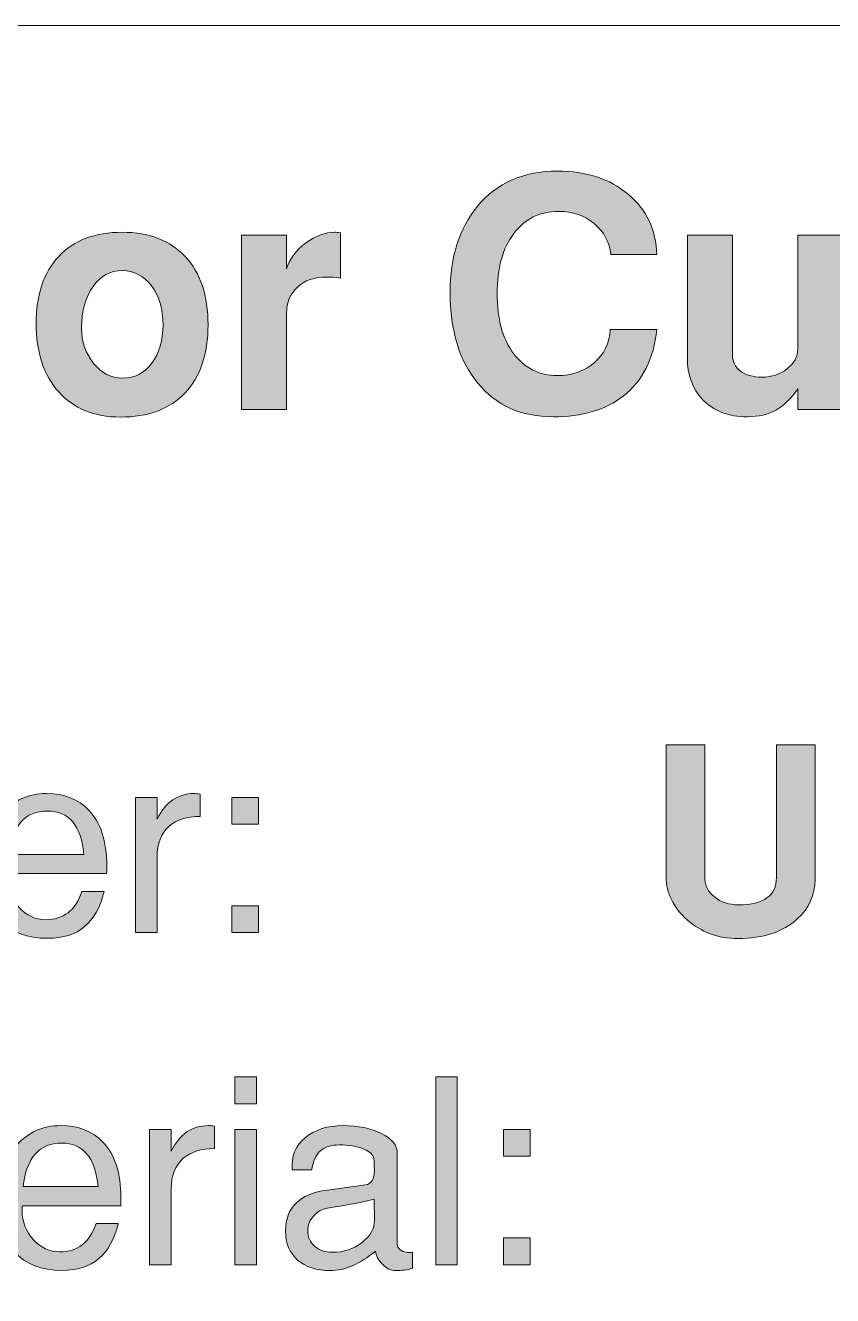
# Model space of a CAD drawing. Header units: inches. Extents: x 0.86 to 4.8, y -4.42 to -0.47.
# Drawn here: x 1.434 to 1.957, y -1.289 to -0.467 of the extents above; entities that cross this region are included whole.
import ezdxf

# ---------------------------------------------------------------- set-up
doc = ezdxf.new("R2010")
doc.units = ezdxf.units.IN
doc.header["$MEASUREMENT"] = 0
doc.layers.add('Layer 1', color=7, linetype='Continuous')

# ---------------------------------------------------------------- blocks, each defined once
blk = doc.blocks.new('block 2')
at = {"layer": 'Layer 1', "true_color": 0xed1f24}
h = blk.add_hatch(color=240, dxfattribs=at)
h.dxf.hatch_style = 2
edge = h.paths.add_edge_path()
edge.add_spline(control_points=[(1.84294, -0.66403), (1.841, -0.68306), (1.83377, -0.69743), (1.82128, -0.70715), (1.80975, -0.71604), (1.79461, -0.72049), (1.77586, -0.72049), (1.7553, -0.72049), (1.73905, -0.71326), (1.72711, -0.69882), (1.71516, -0.68437), (1.70919, -0.66479), (1.70919, -0.64007), (1.70919, -0.61715), (1.71509, -0.59854), (1.7269, -0.58424), (1.7394, -0.5691), (1.75669, -0.56152), (1.77877, -0.56152), (1.79725, -0.56152), (1.81245, -0.56649), (1.8244, -0.57642), (1.83634, -0.58635), (1.84252, -0.59937), (1.84294, -0.61549), (1.84294, -0.61549), (1.81315, -0.61549), (1.81315, -0.61549), (1.81232, -0.60743), (1.80874, -0.60076), (1.80242, -0.59549), (1.7961, -0.59021), (1.78849, -0.58757), (1.77961, -0.58757), (1.76725, -0.58757), (1.75749, -0.59236), (1.75034, -0.60194), (1.74318, -0.61152), (1.73961, -0.62451), (1.73961, -0.6409), (1.73961, -0.65715), (1.74315, -0.67004), (1.75024, -0.67955), (1.75732, -0.68906), (1.76676, -0.69382), (1.77856, -0.69382), (1.78787, -0.69382), (1.79579, -0.69108), (1.80232, -0.68559), (1.80884, -0.6801), (1.81232, -0.67292), (1.81274, -0.66403), (1.81274, -0.66403), (1.84294, -0.66403), (1.84294, -0.66403)], knot_values=[0, 0, 0, 0, 1, 1, 1, 2, 2, 2, 3, 3, 3, 4, 4, 4, 5, 5, 5, 6, 6, 6, 7, 7, 7, 8, 8, 8, 9, 9, 9, 10, 10, 10, 11, 11, 11, 12, 12, 12, 13, 13, 13, 14, 14, 14, 15, 15, 15, 16, 16, 16, 17, 17, 17, 18, 18, 18, 18], degree=3, periodic=1)
h = blk.add_hatch(color=240, dxfattribs=at)
h.dxf.hatch_style = 2
edge = h.paths.add_edge_path()
edge.add_spline(control_points=[(1.55252, -0.6609), (1.55252, -0.67993), (1.54756, -0.69465), (1.53763, -0.70507), (1.5277, -0.71549), (1.51371, -0.7207), (1.49565, -0.7207), (1.47885, -0.7207), (1.46558, -0.71528), (1.45586, -0.70444), (1.44614, -0.69361), (1.44128, -0.67882), (1.44128, -0.66007), (1.44128, -0.6416), (1.44614, -0.62715), (1.45586, -0.61673), (1.46558, -0.60632), (1.47926, -0.60111), (1.4969, -0.60111), (1.5144, -0.60111), (1.52805, -0.60639), (1.53784, -0.61694), (1.54763, -0.6275), (1.55252, -0.64215), (1.55252, -0.6609)], knot_values=[0, 0, 0, 0, 1, 1, 1, 2, 2, 2, 3, 3, 3, 4, 4, 4, 5, 5, 5, 6, 6, 6, 7, 7, 7, 8, 8, 8, 8], degree=3, periodic=1)
edge = h.paths.add_edge_path()
edge.add_spline(control_points=[(1.52336, -0.661), (1.52336, -0.65062), (1.52086, -0.64217), (1.51586, -0.63566), (1.51086, -0.62916), (1.50454, -0.6259), (1.4969, -0.6259), (1.48926, -0.6259), (1.48298, -0.62937), (1.47805, -0.63629), (1.47312, -0.64322), (1.47065, -0.65207), (1.47065, -0.66288), (1.47065, -0.67188), (1.47325, -0.67957), (1.47846, -0.68593), (1.48367, -0.6923), (1.48996, -0.69548), (1.49732, -0.69548), (1.50496, -0.69548), (1.5112, -0.69227), (1.51607, -0.68582), (1.52093, -0.67939), (1.52336, -0.67112), (1.52336, -0.661)], knot_values=[0, 0, 0, 0, 1, 1, 1, 2, 2, 2, 3, 3, 3, 4, 4, 4, 5, 5, 5, 6, 6, 6, 7, 7, 7, 8, 8, 8, 8], degree=3, periodic=1)
h = blk.add_hatch(color=240, dxfattribs=at)
h.dxf.hatch_style = 2
edge = h.paths.add_edge_path()
edge.add_spline(control_points=[(1.63815, -0.6307), (1.63426, -0.63028), (1.63142, -0.63007), (1.62961, -0.63007), (1.62141, -0.63007), (1.61499, -0.63226), (1.61034, -0.63663), (1.60569, -0.641), (1.60336, -0.64653), (1.60336, -0.65319), (1.60336, -0.65319), (1.60336, -0.7159), (1.60336, -0.7159), (1.60336, -0.7159), (1.57419, -0.7159), (1.57419, -0.7159), (1.57419, -0.7159), (1.57419, -0.60299), (1.57419, -0.60299), (1.57419, -0.60299), (1.60336, -0.60299), (1.60336, -0.60299), (1.60336, -0.60299), (1.60336, -0.62486), (1.60336, -0.62486), (1.60544, -0.61819), (1.60961, -0.61257), (1.61586, -0.60798), (1.62211, -0.6034), (1.62836, -0.60111), (1.63461, -0.60111), (1.6353, -0.60111), (1.63649, -0.60125), (1.63815, -0.60153), (1.63815, -0.60153), (1.63815, -0.6307), (1.63815, -0.6307)], knot_values=[0, 0, 0, 0, 1, 1, 1, 2, 2, 2, 3, 3, 3, 4, 4, 4, 5, 5, 5, 6, 6, 6, 7, 7, 7, 8, 8, 8, 9, 9, 9, 10, 10, 10, 11, 11, 11, 12, 12, 12, 12], degree=3, periodic=1)
h = blk.add_hatch(color=240, dxfattribs=at)
h.dxf.hatch_style = 2
edge = h.paths.add_edge_path()
edge.add_spline(control_points=[(1.96335, -0.7159), (1.96335, -0.7159), (1.93418, -0.7159), (1.93418, -0.7159), (1.93418, -0.7159), (1.93418, -0.70236), (1.93418, -0.70236), (1.92655, -0.71444), (1.91571, -0.72049), (1.90169, -0.72049), (1.88919, -0.72049), (1.87946, -0.71674), (1.87252, -0.70924), (1.86599, -0.70229), (1.86273, -0.69333), (1.86273, -0.68236), (1.86273, -0.68236), (1.86273, -0.60299), (1.86273, -0.60299), (1.86273, -0.60299), (1.89189, -0.60299), (1.89189, -0.60299), (1.89189, -0.60299), (1.89189, -0.68007), (1.89189, -0.68007), (1.89189, -0.68465), (1.89363, -0.68827), (1.8971, -0.6909), (1.90057, -0.69354), (1.90523, -0.69486), (1.91106, -0.69486), (1.91731, -0.69486), (1.92273, -0.69305), (1.92731, -0.68945), (1.9319, -0.68583), (1.93418, -0.6816), (1.93418, -0.67674), (1.93418, -0.67674), (1.93418, -0.60299), (1.93418, -0.60299), (1.93418, -0.60299), (1.96335, -0.60299), (1.96335, -0.60299), (1.96335, -0.60299), (1.96335, -0.7159), (1.96335, -0.7159)], knot_values=[0, 0, 0, 0, 1, 1, 1, 2, 2, 2, 3, 3, 3, 4, 4, 4, 5, 5, 5, 6, 6, 6, 7, 7, 7, 8, 8, 8, 9, 9, 9, 10, 10, 10, 11, 11, 11, 12, 12, 12, 13, 13, 13, 14, 14, 14, 15, 15, 15, 15], degree=3, periodic=1)
at = {"layer": 'Layer 1', "lineweight": 0}
for points, knots in [([(1.84294, -0.66403), (1.841, -0.68306), (1.83377, -0.69743), (1.82128, -0.70715), (1.80975, -0.71604), (1.79461, -0.72049), (1.77586, -0.72049), (1.7553, -0.72049), (1.73905, -0.71326), (1.72711, -0.69882), (1.71516, -0.68437), (1.70919, -0.66479), (1.70919, -0.64007), (1.70919, -0.61715), (1.71509, -0.59854), (1.7269, -0.58424), (1.7394, -0.5691), (1.75669, -0.56152), (1.77877, -0.56152), (1.79725, -0.56152), (1.81245, -0.56649), (1.8244, -0.57642), (1.83634, -0.58635), (1.84252, -0.59937), (1.84294, -0.61549), (1.84294, -0.61549), (1.81315, -0.61549), (1.81315, -0.61549), (1.81232, -0.60743), (1.80874, -0.60076), (1.80242, -0.59549), (1.7961, -0.59021), (1.78849, -0.58757), (1.77961, -0.58757), (1.76725, -0.58757), (1.75749, -0.59236), (1.75034, -0.60194), (1.74318, -0.61152), (1.73961, -0.62451), (1.73961, -0.6409), (1.73961, -0.65715), (1.74315, -0.67004), (1.75024, -0.67955), (1.75732, -0.68906), (1.76676, -0.69382), (1.77856, -0.69382), (1.78787, -0.69382), (1.79579, -0.69108), (1.80232, -0.68559), (1.80884, -0.6801), (1.81232, -0.67292), (1.81274, -0.66403), (1.81274, -0.66403), (1.84294, -0.66403), (1.84294, -0.66403)], [0, 0, 0, 0, 1, 1, 1, 2, 2, 2, 3, 3, 3, 4, 4, 4, 5, 5, 5, 6, 6, 6, 7, 7, 7, 8, 8, 8, 9, 9, 9, 10, 10, 10, 11, 11, 11, 12, 12, 12, 13, 13, 13, 14, 14, 14, 15, 15, 15, 16, 16, 16, 17, 17, 17, 18, 18, 18, 18]), ([(1.55252, -0.6609), (1.55252, -0.67993), (1.54756, -0.69465), (1.53763, -0.70507), (1.5277, -0.71549), (1.51371, -0.7207), (1.49565, -0.7207), (1.47885, -0.7207), (1.46558, -0.71528), (1.45586, -0.70444), (1.44614, -0.69361), (1.44128, -0.67882), (1.44128, -0.66007), (1.44128, -0.6416), (1.44614, -0.62715), (1.45586, -0.61673), (1.46558, -0.60632), (1.47926, -0.60111), (1.4969, -0.60111), (1.5144, -0.60111), (1.52805, -0.60639), (1.53784, -0.61694), (1.54763, -0.6275), (1.55252, -0.64215), (1.55252, -0.6609)], [0, 0, 0, 0, 1, 1, 1, 2, 2, 2, 3, 3, 3, 4, 4, 4, 5, 5, 5, 6, 6, 6, 7, 7, 7, 8, 8, 8, 8]), ([(1.63815, -0.6307), (1.63426, -0.63028), (1.63142, -0.63007), (1.62961, -0.63007), (1.62141, -0.63007), (1.61499, -0.63226), (1.61034, -0.63663), (1.60569, -0.641), (1.60336, -0.64653), (1.60336, -0.65319), (1.60336, -0.65319), (1.60336, -0.7159), (1.60336, -0.7159), (1.60336, -0.7159), (1.57419, -0.7159), (1.57419, -0.7159), (1.57419, -0.7159), (1.57419, -0.60299), (1.57419, -0.60299), (1.57419, -0.60299), (1.60336, -0.60299), (1.60336, -0.60299), (1.60336, -0.60299), (1.60336, -0.62486), (1.60336, -0.62486), (1.60544, -0.61819), (1.60961, -0.61257), (1.61586, -0.60798), (1.62211, -0.6034), (1.62836, -0.60111), (1.63461, -0.60111), (1.6353, -0.60111), (1.63649, -0.60125), (1.63815, -0.60153), (1.63815, -0.60153), (1.63815, -0.6307), (1.63815, -0.6307)], [0, 0, 0, 0, 1, 1, 1, 2, 2, 2, 3, 3, 3, 4, 4, 4, 5, 5, 5, 6, 6, 6, 7, 7, 7, 8, 8, 8, 9, 9, 9, 10, 10, 10, 11, 11, 11, 12, 12, 12, 12]), ([(1.96335, -0.7159), (1.96335, -0.7159), (1.93418, -0.7159), (1.93418, -0.7159), (1.93418, -0.7159), (1.93418, -0.70236), (1.93418, -0.70236), (1.92655, -0.71444), (1.91571, -0.72049), (1.90169, -0.72049), (1.88919, -0.72049), (1.87946, -0.71674), (1.87252, -0.70924), (1.86599, -0.70229), (1.86273, -0.69333), (1.86273, -0.68236), (1.86273, -0.68236), (1.86273, -0.60299), (1.86273, -0.60299), (1.86273, -0.60299), (1.89189, -0.60299), (1.89189, -0.60299), (1.89189, -0.60299), (1.89189, -0.68007), (1.89189, -0.68007), (1.89189, -0.68465), (1.89363, -0.68827), (1.8971, -0.6909), (1.90057, -0.69354), (1.90523, -0.69486), (1.91106, -0.69486), (1.91731, -0.69486), (1.92273, -0.69305), (1.92731, -0.68945), (1.9319, -0.68583), (1.93418, -0.6816), (1.93418, -0.67674), (1.93418, -0.67674), (1.93418, -0.60299), (1.93418, -0.60299), (1.93418, -0.60299), (1.96335, -0.60299), (1.96335, -0.60299), (1.96335, -0.60299), (1.96335, -0.7159), (1.96335, -0.7159)], [0, 0, 0, 0, 1, 1, 1, 2, 2, 2, 3, 3, 3, 4, 4, 4, 5, 5, 5, 6, 6, 6, 7, 7, 7, 8, 8, 8, 9, 9, 9, 10, 10, 10, 11, 11, 11, 12, 12, 12, 13, 13, 13, 14, 14, 14, 15, 15, 15, 15]), ([(1.52336, -0.661), (1.52336, -0.65062), (1.52086, -0.64217), (1.51586, -0.63566), (1.51086, -0.62916), (1.50454, -0.6259), (1.4969, -0.6259), (1.48926, -0.6259), (1.48298, -0.62937), (1.47805, -0.63629), (1.47312, -0.64322), (1.47065, -0.65207), (1.47065, -0.66288), (1.47065, -0.67188), (1.47325, -0.67957), (1.47846, -0.68593), (1.48367, -0.6923), (1.48996, -0.69548), (1.49732, -0.69548), (1.50496, -0.69548), (1.5112, -0.69227), (1.51607, -0.68582), (1.52093, -0.67939), (1.52336, -0.67112), (1.52336, -0.661)], [0, 0, 0, 0, 1, 1, 1, 2, 2, 2, 3, 3, 3, 4, 4, 4, 5, 5, 5, 6, 6, 6, 7, 7, 7, 8, 8, 8, 8])]:
    blk.add_open_spline(points, degree=3, knots=knots, dxfattribs=at)
blk = doc.blocks.new('block 15')
at = {"layer": 'Layer 1', "color": 240, "lineweight": 5, "true_color": 0xed1f24}
blk.add_lwpolyline([(4.79555, -4.42128), (0.85853, -4.42128), (0.85853, -0.46724), (4.79555, -0.46724), (4.79555, -4.42128)], dxfattribs=at)
blk = doc.blocks.new('block 19')
at = {"layer": 'Layer 1', "true_color": 0xed1f24}
h = blk.add_hatch(color=240, dxfattribs=at)
h.dxf.hatch_style = 2
h.paths.add_polyline_path([(1.58384, -1.16505), (1.56984, -1.16505), (1.56984, -1.14771), (1.58384, -1.14771)])
h.paths.add_polyline_path([(1.58384, -1.26921), (1.56984, -1.26921), (1.56984, -1.18172), (1.58384, -1.18172)])
h = blk.add_hatch(color=240, dxfattribs=at)
h.dxf.hatch_style = 2
h.paths.add_polyline_path([(1.71383, -1.26921), (1.69984, -1.26921), (1.69984, -1.14771), (1.71383, -1.14771)])
h = blk.add_hatch(color=240, dxfattribs=at)
h.dxf.hatch_style = 2
edge = h.paths.add_edge_path()
edge.add_spline(control_points=[(1.49617, -1.22588), (1.49617, -1.22799), (1.49611, -1.22971), (1.496, -1.23105), (1.496, -1.23105), (1.43233, -1.23105), (1.43233, -1.23105), (1.43222, -1.23183), (1.43217, -1.23294), (1.43217, -1.23438), (1.43217, -1.24138), (1.43458, -1.24755), (1.4394, -1.25288), (1.44422, -1.25821), (1.44995, -1.26088), (1.4566, -1.26088), (1.46813, -1.26088), (1.47594, -1.25477), (1.48004, -1.24255), (1.48004, -1.24255), (1.49434, -1.24255), (1.49434, -1.24255), (1.48967, -1.26277), (1.47761, -1.27288), (1.45817, -1.27288), (1.43094, -1.27288), (1.41734, -1.2571), (1.41734, -1.22555), (1.41734, -1.21199), (1.42105, -1.20088), (1.4285, -1.19221), (1.43595, -1.18355), (1.4455, -1.17921), (1.45717, -1.17921), (1.46861, -1.17921), (1.47772, -1.18277), (1.4845, -1.18988), (1.49217, -1.19799), (1.49606, -1.20999), (1.49617, -1.22588)], knot_values=[0, 0, 0, 0, 1, 1, 1, 2, 2, 2, 3, 3, 3, 4, 4, 4, 5, 5, 5, 6, 6, 6, 7, 7, 7, 8, 8, 8, 9, 9, 9, 10, 10, 10, 11, 11, 11, 12, 12, 12, 13, 13, 13, 13], degree=3, periodic=1)
edge = h.paths.add_edge_path()
edge.add_spline(control_points=[(1.48134, -1.21871), (1.47955, -1.19994), (1.47169, -1.19054), (1.45776, -1.19054), (1.44326, -1.19054), (1.43495, -1.19994), (1.43283, -1.21871), (1.43283, -1.21871), (1.48134, -1.21871), (1.48134, -1.21871)], knot_values=[0, 0, 0, 0, 1, 1, 1, 2, 2, 2, 3, 3, 3, 3], degree=3, periodic=1)
h = blk.add_hatch(color=240, dxfattribs=at)
h.dxf.hatch_style = 2
edge = h.paths.add_edge_path()
edge.add_spline(control_points=[(1.55667, -1.19404), (1.54811, -1.19404), (1.54139, -1.19616), (1.5365, -1.20038), (1.53128, -1.20504), (1.52867, -1.21166), (1.52867, -1.22021), (1.52867, -1.22021), (1.52867, -1.26921), (1.52867, -1.26921), (1.52867, -1.26921), (1.51467, -1.26921), (1.51467, -1.26921), (1.51467, -1.26921), (1.51467, -1.18172), (1.51467, -1.18172), (1.51467, -1.18172), (1.52867, -1.18172), (1.52867, -1.18172), (1.52867, -1.18172), (1.52867, -1.19571), (1.52867, -1.19571), (1.53422, -1.18471), (1.54222, -1.17921), (1.55267, -1.17921), (1.55355, -1.17921), (1.55489, -1.17932), (1.55667, -1.17955), (1.55667, -1.17955), (1.55667, -1.19404), (1.55667, -1.19404)], knot_values=[0, 0, 0, 0, 1, 1, 1, 2, 2, 2, 3, 3, 3, 4, 4, 4, 5, 5, 5, 6, 6, 6, 7, 7, 7, 8, 8, 8, 9, 9, 9, 10, 10, 10, 10], degree=3, periodic=1)
h = blk.add_hatch(color=240, dxfattribs=at)
h.dxf.hatch_style = 2
edge = h.paths.add_edge_path()
edge.add_spline(control_points=[(1.68483, -1.27159), (1.68138, -1.27256), (1.67778, -1.27304), (1.674, -1.27304), (1.67099, -1.27304), (1.66813, -1.27168), (1.66541, -1.26896), (1.66269, -1.26624), (1.66116, -1.26338), (1.66083, -1.26038), (1.65072, -1.26883), (1.64094, -1.27304), (1.6315, -1.27304), (1.62271, -1.27304), (1.61572, -1.27076), (1.61049, -1.2662), (1.60527, -1.26164), (1.60266, -1.25534), (1.60266, -1.24733), (1.60266, -1.23218), (1.61169, -1.22339), (1.62975, -1.22094), (1.62975, -1.22094), (1.65434, -1.2176), (1.65434, -1.2176), (1.65822, -1.21704), (1.66016, -1.21387), (1.66016, -1.20808), (1.66016, -1.20318), (1.65999, -1.20034), (1.65967, -1.19956), (1.65866, -1.19722), (1.65609, -1.19533), (1.65194, -1.19388), (1.64778, -1.19244), (1.64305, -1.19171), (1.63774, -1.19171), (1.6322, -1.19171), (1.62801, -1.19296), (1.62519, -1.19546), (1.62236, -1.19796), (1.62051, -1.2021), (1.61962, -1.20788), (1.61962, -1.20788), (1.60699, -1.20788), (1.60699, -1.20788), (1.60621, -1.19921), (1.609, -1.19227), (1.61533, -1.18705), (1.62166, -1.18182), (1.62988, -1.17921), (1.63999, -1.17921), (1.64977, -1.17921), (1.65805, -1.18094), (1.66483, -1.18438), (1.6716, -1.18783), (1.67499, -1.19199), (1.67499, -1.19688), (1.67499, -1.19688), (1.67499, -1.25604), (1.67499, -1.25604), (1.67499, -1.25727), (1.67558, -1.25838), (1.67674, -1.25938), (1.67791, -1.26038), (1.67922, -1.26099), (1.68066, -1.26121), (1.68177, -1.26133), (1.68316, -1.26133), (1.68483, -1.26121), (1.68483, -1.26121), (1.68483, -1.27159), (1.68483, -1.27159)], knot_values=[0, 0, 0, 0, 1, 1, 1, 2, 2, 2, 3, 3, 3, 4, 4, 4, 5, 5, 5, 6, 6, 6, 7, 7, 7, 8, 8, 8, 9, 9, 9, 10, 10, 10, 11, 11, 11, 12, 12, 12, 13, 13, 13, 14, 14, 14, 15, 15, 15, 16, 16, 16, 17, 17, 17, 18, 18, 18, 19, 19, 19, 20, 20, 20, 21, 21, 21, 22, 22, 22, 23, 23, 23, 24, 24, 24, 24], degree=3, periodic=1)
edge = h.paths.add_edge_path()
edge.add_spline(control_points=[(1.66016, -1.24028), (1.66016, -1.24028), (1.66, -1.22671), (1.66, -1.22671), (1.65329, -1.22861), (1.64324, -1.23056), (1.62985, -1.23258), (1.62633, -1.23325), (1.62331, -1.23498), (1.62078, -1.23777), (1.61826, -1.24056), (1.617, -1.24369), (1.617, -1.24714), (1.617, -1.25117), (1.61848, -1.25452), (1.62145, -1.2572), (1.62441, -1.25987), (1.6282, -1.26121), (1.63281, -1.26121), (1.64028, -1.26121), (1.64674, -1.25909), (1.65217, -1.25485), (1.65761, -1.2506), (1.66027, -1.24575), (1.66016, -1.24028)], knot_values=[0, 0, 0, 0, 1, 1, 1, 2, 2, 2, 3, 3, 3, 4, 4, 4, 5, 5, 5, 6, 6, 6, 7, 7, 7, 8, 8, 8, 8], degree=3, periodic=1)
h = blk.add_hatch(color=240, dxfattribs=at)
h.dxf.hatch_style = 2
h.paths.add_polyline_path([(1.76099, -1.19905), (1.74366, -1.19905), (1.74366, -1.18172), (1.76099, -1.18172)])
h.paths.add_polyline_path([(1.76099, -1.26921), (1.74366, -1.26921), (1.74366, -1.25188), (1.76099, -1.25188)])
at = {"layer": 'Layer 1', "lineweight": 0}
for points in [[(1.58384, -1.16505), (1.56984, -1.16505), (1.56984, -1.14771), (1.58384, -1.14771), (1.58384, -1.16505)], [(1.71383, -1.26921), (1.69984, -1.26921), (1.69984, -1.14771), (1.71383, -1.14771), (1.71383, -1.26921)], [(1.58384, -1.26921), (1.56984, -1.26921), (1.56984, -1.18172), (1.58384, -1.18172), (1.58384, -1.26921)], [(1.76099, -1.19905), (1.74366, -1.19905), (1.74366, -1.18172), (1.76099, -1.18172), (1.76099, -1.19905)], [(1.76099, -1.26921), (1.74366, -1.26921), (1.74366, -1.25188), (1.76099, -1.25188), (1.76099, -1.26921)]]:
    blk.add_lwpolyline(points, dxfattribs=at)
for points, knots in [([(1.49617, -1.22588), (1.49617, -1.22799), (1.49611, -1.22971), (1.496, -1.23105), (1.496, -1.23105), (1.43233, -1.23105), (1.43233, -1.23105), (1.43222, -1.23183), (1.43217, -1.23294), (1.43217, -1.23438), (1.43217, -1.24138), (1.43458, -1.24755), (1.4394, -1.25288), (1.44422, -1.25821), (1.44995, -1.26088), (1.4566, -1.26088), (1.46813, -1.26088), (1.47594, -1.25477), (1.48004, -1.24255), (1.48004, -1.24255), (1.49434, -1.24255), (1.49434, -1.24255), (1.48967, -1.26277), (1.47761, -1.27288), (1.45817, -1.27288), (1.43094, -1.27288), (1.41734, -1.2571), (1.41734, -1.22555), (1.41734, -1.21199), (1.42105, -1.20088), (1.4285, -1.19221), (1.43595, -1.18355), (1.4455, -1.17921), (1.45717, -1.17921), (1.46861, -1.17921), (1.47772, -1.18277), (1.4845, -1.18988), (1.49217, -1.19799), (1.49606, -1.20999), (1.49617, -1.22588)], [0, 0, 0, 0, 1, 1, 1, 2, 2, 2, 3, 3, 3, 4, 4, 4, 5, 5, 5, 6, 6, 6, 7, 7, 7, 8, 8, 8, 9, 9, 9, 10, 10, 10, 11, 11, 11, 12, 12, 12, 13, 13, 13, 13]), ([(1.55667, -1.19404), (1.54811, -1.19404), (1.54139, -1.19616), (1.5365, -1.20038), (1.53128, -1.20504), (1.52867, -1.21166), (1.52867, -1.22021), (1.52867, -1.22021), (1.52867, -1.26921), (1.52867, -1.26921), (1.52867, -1.26921), (1.51467, -1.26921), (1.51467, -1.26921), (1.51467, -1.26921), (1.51467, -1.18172), (1.51467, -1.18172), (1.51467, -1.18172), (1.52867, -1.18172), (1.52867, -1.18172), (1.52867, -1.18172), (1.52867, -1.19571), (1.52867, -1.19571), (1.53422, -1.18471), (1.54222, -1.17921), (1.55267, -1.17921), (1.55355, -1.17921), (1.55489, -1.17932), (1.55667, -1.17955), (1.55667, -1.17955), (1.55667, -1.19404), (1.55667, -1.19404)], [0, 0, 0, 0, 1, 1, 1, 2, 2, 2, 3, 3, 3, 4, 4, 4, 5, 5, 5, 6, 6, 6, 7, 7, 7, 8, 8, 8, 9, 9, 9, 10, 10, 10, 10]), ([(1.68483, -1.27159), (1.68138, -1.27256), (1.67778, -1.27304), (1.674, -1.27304), (1.67099, -1.27304), (1.66813, -1.27168), (1.66541, -1.26896), (1.66269, -1.26624), (1.66116, -1.26338), (1.66083, -1.26038), (1.65072, -1.26883), (1.64094, -1.27304), (1.6315, -1.27304), (1.62271, -1.27304), (1.61572, -1.27076), (1.61049, -1.2662), (1.60527, -1.26164), (1.60266, -1.25534), (1.60266, -1.24733), (1.60266, -1.23218), (1.61169, -1.22339), (1.62975, -1.22094), (1.62975, -1.22094), (1.65434, -1.2176), (1.65434, -1.2176), (1.65822, -1.21704), (1.66016, -1.21387), (1.66016, -1.20808), (1.66016, -1.20318), (1.65999, -1.20034), (1.65967, -1.19956), (1.65866, -1.19722), (1.65609, -1.19533), (1.65194, -1.19388), (1.64778, -1.19244), (1.64305, -1.19171), (1.63774, -1.19171), (1.6322, -1.19171), (1.62801, -1.19296), (1.62519, -1.19546), (1.62236, -1.19796), (1.62051, -1.2021), (1.61962, -1.20788), (1.61962, -1.20788), (1.60699, -1.20788), (1.60699, -1.20788), (1.60621, -1.19921), (1.609, -1.19227), (1.61533, -1.18705), (1.62166, -1.18182), (1.62988, -1.17921), (1.63999, -1.17921), (1.64977, -1.17921), (1.65805, -1.18094), (1.66483, -1.18438), (1.6716, -1.18783), (1.67499, -1.19199), (1.67499, -1.19688), (1.67499, -1.19688), (1.67499, -1.25604), (1.67499, -1.25604), (1.67499, -1.25727), (1.67558, -1.25838), (1.67674, -1.25938), (1.67791, -1.26038), (1.67922, -1.26099), (1.68066, -1.26121), (1.68177, -1.26133), (1.68316, -1.26133), (1.68483, -1.26121), (1.68483, -1.26121), (1.68483, -1.27159), (1.68483, -1.27159)], [0, 0, 0, 0, 1, 1, 1, 2, 2, 2, 3, 3, 3, 4, 4, 4, 5, 5, 5, 6, 6, 6, 7, 7, 7, 8, 8, 8, 9, 9, 9, 10, 10, 10, 11, 11, 11, 12, 12, 12, 13, 13, 13, 14, 14, 14, 15, 15, 15, 16, 16, 16, 17, 17, 17, 18, 18, 18, 19, 19, 19, 20, 20, 20, 21, 21, 21, 22, 22, 22, 23, 23, 23, 24, 24, 24, 24]), ([(1.48134, -1.21871), (1.47955, -1.19994), (1.47169, -1.19054), (1.45776, -1.19054), (1.44326, -1.19054), (1.43495, -1.19994), (1.43283, -1.21871), (1.43283, -1.21871), (1.48134, -1.21871), (1.48134, -1.21871)], [0, 0, 0, 0, 1, 1, 1, 2, 2, 2, 3, 3, 3, 3]), ([(1.66016, -1.24028), (1.66016, -1.24028), (1.66, -1.22671), (1.66, -1.22671), (1.65329, -1.22861), (1.64324, -1.23056), (1.62985, -1.23258), (1.62633, -1.23325), (1.62331, -1.23498), (1.62078, -1.23777), (1.61826, -1.24056), (1.617, -1.24369), (1.617, -1.24714), (1.617, -1.25117), (1.61848, -1.25452), (1.62145, -1.2572), (1.62441, -1.25987), (1.6282, -1.26121), (1.63281, -1.26121), (1.64028, -1.26121), (1.64674, -1.25909), (1.65217, -1.25485), (1.65761, -1.2506), (1.66027, -1.24575), (1.66016, -1.24028)], [0, 0, 0, 0, 1, 1, 1, 2, 2, 2, 3, 3, 3, 4, 4, 4, 5, 5, 5, 6, 6, 6, 7, 7, 7, 8, 8, 8, 8])]:
    blk.add_open_spline(points, degree=3, knots=knots, dxfattribs=at)
blk = doc.blocks.new('block 18')
at = {"layer": 'Layer 1'}
blk.add_blockref('block 19', (0, 0), dxfattribs=at)
blk = doc.blocks.new('block 25')
at = {"layer": 'Layer 1', "true_color": 0xed1f24}
h = blk.add_hatch(color=240, dxfattribs=at)
h.dxf.hatch_style = 2
h.paths.add_polyline_path([(1.2215, -1.05433), (1.146, -1.05433), (1.146, -0.93283), (1.16167, -0.93283), (1.16167, -1.04049), (1.2215, -1.04049)])
h = blk.add_hatch(color=240, dxfattribs=at)
h.dxf.hatch_style = 2
edge = h.paths.add_edge_path()
edge.add_spline(control_points=[(1.3145, -1.0567), (1.31106, -1.05767), (1.30745, -1.05816), (1.30367, -1.05816), (1.30067, -1.05816), (1.2978, -1.0568), (1.29508, -1.05408), (1.29236, -1.05136), (1.29083, -1.0485), (1.2905, -1.04549), (1.28039, -1.05394), (1.27061, -1.05816), (1.26117, -1.05816), (1.25239, -1.05816), (1.24539, -1.05587), (1.24017, -1.05132), (1.23494, -1.04675), (1.23233, -1.04046), (1.23233, -1.03244), (1.23233, -1.0173), (1.24137, -1.0085), (1.25943, -1.00606), (1.25943, -1.00606), (1.28402, -1.00271), (1.28402, -1.00271), (1.2879, -1.00216), (1.28984, -0.99899), (1.28984, -0.9932), (1.28984, -0.98829), (1.28967, -0.98546), (1.28934, -0.98468), (1.28834, -0.98234), (1.28576, -0.98045), (1.28161, -0.979), (1.27745, -0.97755), (1.27272, -0.97683), (1.26741, -0.97683), (1.26187, -0.97683), (1.25768, -0.97807), (1.25486, -0.98058), (1.25203, -0.98308), (1.25018, -0.98722), (1.24929, -0.99299), (1.24929, -0.99299), (1.23667, -0.99299), (1.23667, -0.99299), (1.23589, -0.98433), (1.23867, -0.97738), (1.245, -0.97216), (1.25134, -0.96694), (1.25956, -0.96433), (1.26967, -0.96433), (1.27945, -0.96433), (1.28772, -0.96605), (1.2945, -0.9695), (1.30128, -0.97294), (1.30467, -0.97711), (1.30467, -0.98199), (1.30467, -0.98199), (1.30467, -1.04116), (1.30467, -1.04116), (1.30467, -1.04239), (1.30525, -1.0435), (1.30642, -1.04449), (1.30758, -1.04549), (1.30889, -1.04611), (1.31034, -1.04633), (1.31144, -1.04644), (1.31283, -1.04644), (1.3145, -1.04633), (1.3145, -1.04633), (1.3145, -1.0567), (1.3145, -1.0567)], knot_values=[0, 0, 0, 0, 1, 1, 1, 2, 2, 2, 3, 3, 3, 4, 4, 4, 5, 5, 5, 6, 6, 6, 7, 7, 7, 8, 8, 8, 9, 9, 9, 10, 10, 10, 11, 11, 11, 12, 12, 12, 13, 13, 13, 14, 14, 14, 15, 15, 15, 16, 16, 16, 17, 17, 17, 18, 18, 18, 19, 19, 19, 20, 20, 20, 21, 21, 21, 22, 22, 22, 23, 23, 23, 24, 24, 24, 24], degree=3, periodic=1)
edge = h.paths.add_edge_path()
edge.add_spline(control_points=[(1.28984, -1.02539), (1.28984, -1.02539), (1.28967, -1.01183), (1.28967, -1.01183), (1.28297, -1.01373), (1.27292, -1.01568), (1.25952, -1.01769), (1.256, -1.01836), (1.25298, -1.02009), (1.25045, -1.02288), (1.24793, -1.02568), (1.24667, -1.0288), (1.24667, -1.03226), (1.24667, -1.03628), (1.24815, -1.03963), (1.25112, -1.04231), (1.25408, -1.04499), (1.25787, -1.04633), (1.26249, -1.04633), (1.26995, -1.04633), (1.27641, -1.04421), (1.28185, -1.03996), (1.28729, -1.03572), (1.28994, -1.03086), (1.28984, -1.02539)], knot_values=[0, 0, 0, 0, 1, 1, 1, 2, 2, 2, 3, 3, 3, 4, 4, 4, 5, 5, 5, 6, 6, 6, 7, 7, 7, 8, 8, 8, 8], degree=3, periodic=1)
h = blk.add_hatch(color=240, dxfattribs=at)
h.dxf.hatch_style = 2
edge = h.paths.add_edge_path()
edge.add_spline(control_points=[(1.39467, -1.03033), (1.39467, -1.03889), (1.39136, -1.04563), (1.38475, -1.05058), (1.37814, -1.05552), (1.36972, -1.058), (1.3595, -1.058), (1.3465, -1.058), (1.33722, -1.05539), (1.33167, -1.05016), (1.32689, -1.04572), (1.32427, -1.03849), (1.32383, -1.0285), (1.32383, -1.0285), (1.33733, -1.0285), (1.33733, -1.0285), (1.33733, -1.03438), (1.33972, -1.03894), (1.3445, -1.04216), (1.34861, -1.04494), (1.35356, -1.04633), (1.35933, -1.04633), (1.36567, -1.04633), (1.37086, -1.04513), (1.37492, -1.04274), (1.37897, -1.04034), (1.381, -1.0368), (1.381, -1.03212), (1.381, -1.02589), (1.37722, -1.02188), (1.36968, -1.02009), (1.36968, -1.02009), (1.34784, -1.01496), (1.34784, -1.01496), (1.33961, -1.01297), (1.33378, -1.00975), (1.33034, -1.0053), (1.32756, -1.00164), (1.32617, -0.99664), (1.32617, -0.99032), (1.32617, -0.98243), (1.32925, -0.97613), (1.33542, -0.97141), (1.34159, -0.96669), (1.34978, -0.96433), (1.36, -0.96433), (1.36955, -0.96433), (1.37705, -0.96663), (1.3825, -0.97125), (1.38794, -0.97586), (1.39077, -0.98255), (1.391, -0.99133), (1.391, -0.99133), (1.37716, -0.99133), (1.37716, -0.99133), (1.37683, -0.98199), (1.37033, -0.97733), (1.35767, -0.97733), (1.353, -0.97733), (1.34878, -0.9786), (1.345, -0.98116), (1.34122, -0.98372), (1.33934, -0.98694), (1.33934, -0.99083), (1.33934, -0.99616), (1.34344, -0.99983), (1.35166, -1.00183), (1.35166, -1.00183), (1.37434, -1.00733), (1.37434, -1.00733), (1.38789, -1.01066), (1.39467, -1.01833), (1.39467, -1.03033)], knot_values=[0, 0, 0, 0, 1, 1, 1, 2, 2, 2, 3, 3, 3, 4, 4, 4, 5, 5, 5, 6, 6, 6, 7, 7, 7, 8, 8, 8, 9, 9, 9, 10, 10, 10, 11, 11, 11, 12, 12, 12, 13, 13, 13, 14, 14, 14, 15, 15, 15, 16, 16, 16, 17, 17, 17, 18, 18, 18, 19, 19, 19, 20, 20, 20, 21, 21, 21, 22, 22, 22, 23, 23, 23, 24, 24, 24, 24], degree=3, periodic=1)
h = blk.add_hatch(color=240, dxfattribs=at)
h.dxf.hatch_style = 2
edge = h.paths.add_edge_path()
edge.add_spline(control_points=[(1.487, -1.01099), (1.487, -1.01311), (1.48695, -1.01482), (1.48683, -1.01616), (1.48683, -1.01616), (1.42316, -1.01616), (1.42316, -1.01616), (1.42306, -1.01694), (1.423, -1.01805), (1.423, -1.0195), (1.423, -1.0265), (1.42541, -1.03266), (1.43023, -1.038), (1.43505, -1.04333), (1.44078, -1.04599), (1.44744, -1.04599), (1.45896, -1.04599), (1.46677, -1.03988), (1.47087, -1.02766), (1.47087, -1.02766), (1.48517, -1.02766), (1.48517, -1.02766), (1.4805, -1.04789), (1.46844, -1.058), (1.449, -1.058), (1.42177, -1.058), (1.40817, -1.04222), (1.40817, -1.01066), (1.40817, -0.9971), (1.41189, -0.986), (1.41933, -0.97733), (1.42678, -0.96866), (1.43633, -0.96433), (1.448, -0.96433), (1.45945, -0.96433), (1.46855, -0.96789), (1.47534, -0.975), (1.483, -0.98311), (1.48689, -0.9951), (1.487, -1.01099)], knot_values=[0, 0, 0, 0, 1, 1, 1, 2, 2, 2, 3, 3, 3, 4, 4, 4, 5, 5, 5, 6, 6, 6, 7, 7, 7, 8, 8, 8, 9, 9, 9, 10, 10, 10, 11, 11, 11, 12, 12, 12, 13, 13, 13, 13], degree=3, periodic=1)
edge = h.paths.add_edge_path()
edge.add_spline(control_points=[(1.47217, -1.00382), (1.47038, -0.98505), (1.46252, -0.97566), (1.44859, -0.97566), (1.43409, -0.97566), (1.42578, -0.98505), (1.42367, -1.00382), (1.42367, -1.00382), (1.47217, -1.00382), (1.47217, -1.00382)], knot_values=[0, 0, 0, 0, 1, 1, 1, 2, 2, 2, 3, 3, 3, 3], degree=3, periodic=1)
h = blk.add_hatch(color=240, dxfattribs=at)
h.dxf.hatch_style = 2
edge = h.paths.add_edge_path()
edge.add_spline(control_points=[(1.54751, -0.97916), (1.53895, -0.97916), (1.53223, -0.98128), (1.52734, -0.98549), (1.52212, -0.99016), (1.5195, -0.99677), (1.5195, -1.00533), (1.5195, -1.00533), (1.5195, -1.05433), (1.5195, -1.05433), (1.5195, -1.05433), (1.50551, -1.05433), (1.50551, -1.05433), (1.50551, -1.05433), (1.50551, -0.96683), (1.50551, -0.96683), (1.50551, -0.96683), (1.5195, -0.96683), (1.5195, -0.96683), (1.5195, -0.96683), (1.5195, -0.98083), (1.5195, -0.98083), (1.52506, -0.96983), (1.53306, -0.96433), (1.5435, -0.96433), (1.54439, -0.96433), (1.54573, -0.96444), (1.54751, -0.96466), (1.54751, -0.96466), (1.54751, -0.97916), (1.54751, -0.97916)], knot_values=[0, 0, 0, 0, 1, 1, 1, 2, 2, 2, 3, 3, 3, 4, 4, 4, 5, 5, 5, 6, 6, 6, 7, 7, 7, 8, 8, 8, 9, 9, 9, 10, 10, 10, 10], degree=3, periodic=1)
h = blk.add_hatch(color=240, dxfattribs=at)
h.dxf.hatch_style = 2
h.paths.add_polyline_path([(1.58516, -0.98416), (1.56783, -0.98416), (1.56783, -0.96683), (1.58516, -0.96683)])
h.paths.add_polyline_path([(1.58516, -1.05433), (1.56783, -1.05433), (1.56783, -1.03699), (1.58516, -1.03699)])
at = {"layer": 'Layer 1', "lineweight": 0}
for points in [[(1.2215, -1.05433), (1.146, -1.05433), (1.146, -0.93283), (1.16167, -0.93283), (1.16167, -1.04049), (1.2215, -1.04049), (1.2215, -1.05433)], [(1.58516, -0.98416), (1.56783, -0.98416), (1.56783, -0.96683), (1.58516, -0.96683), (1.58516, -0.98416)], [(1.58516, -1.05433), (1.56783, -1.05433), (1.56783, -1.03699), (1.58516, -1.03699), (1.58516, -1.05433)]]:
    blk.add_lwpolyline(points, dxfattribs=at)
for points, knots in [([(1.3145, -1.0567), (1.31106, -1.05767), (1.30745, -1.05816), (1.30367, -1.05816), (1.30067, -1.05816), (1.2978, -1.0568), (1.29508, -1.05408), (1.29236, -1.05136), (1.29083, -1.0485), (1.2905, -1.04549), (1.28039, -1.05394), (1.27061, -1.05816), (1.26117, -1.05816), (1.25239, -1.05816), (1.24539, -1.05587), (1.24017, -1.05132), (1.23494, -1.04675), (1.23233, -1.04046), (1.23233, -1.03244), (1.23233, -1.0173), (1.24137, -1.0085), (1.25943, -1.00606), (1.25943, -1.00606), (1.28402, -1.00271), (1.28402, -1.00271), (1.2879, -1.00216), (1.28984, -0.99899), (1.28984, -0.9932), (1.28984, -0.98829), (1.28967, -0.98546), (1.28934, -0.98468), (1.28834, -0.98234), (1.28576, -0.98045), (1.28161, -0.979), (1.27745, -0.97755), (1.27272, -0.97683), (1.26741, -0.97683), (1.26187, -0.97683), (1.25768, -0.97807), (1.25486, -0.98058), (1.25203, -0.98308), (1.25018, -0.98722), (1.24929, -0.99299), (1.24929, -0.99299), (1.23667, -0.99299), (1.23667, -0.99299), (1.23589, -0.98433), (1.23867, -0.97738), (1.245, -0.97216), (1.25134, -0.96694), (1.25956, -0.96433), (1.26967, -0.96433), (1.27945, -0.96433), (1.28772, -0.96605), (1.2945, -0.9695), (1.30128, -0.97294), (1.30467, -0.97711), (1.30467, -0.98199), (1.30467, -0.98199), (1.30467, -1.04116), (1.30467, -1.04116), (1.30467, -1.04239), (1.30525, -1.0435), (1.30642, -1.04449), (1.30758, -1.04549), (1.30889, -1.04611), (1.31034, -1.04633), (1.31144, -1.04644), (1.31283, -1.04644), (1.3145, -1.04633), (1.3145, -1.04633), (1.3145, -1.0567), (1.3145, -1.0567)], [0, 0, 0, 0, 1, 1, 1, 2, 2, 2, 3, 3, 3, 4, 4, 4, 5, 5, 5, 6, 6, 6, 7, 7, 7, 8, 8, 8, 9, 9, 9, 10, 10, 10, 11, 11, 11, 12, 12, 12, 13, 13, 13, 14, 14, 14, 15, 15, 15, 16, 16, 16, 17, 17, 17, 18, 18, 18, 19, 19, 19, 20, 20, 20, 21, 21, 21, 22, 22, 22, 23, 23, 23, 24, 24, 24, 24]), ([(1.39467, -1.03033), (1.39467, -1.03889), (1.39136, -1.04563), (1.38475, -1.05058), (1.37814, -1.05552), (1.36972, -1.058), (1.3595, -1.058), (1.3465, -1.058), (1.33722, -1.05539), (1.33167, -1.05016), (1.32689, -1.04572), (1.32427, -1.03849), (1.32383, -1.0285), (1.32383, -1.0285), (1.33733, -1.0285), (1.33733, -1.0285), (1.33733, -1.03438), (1.33972, -1.03894), (1.3445, -1.04216), (1.34861, -1.04494), (1.35356, -1.04633), (1.35933, -1.04633), (1.36567, -1.04633), (1.37086, -1.04513), (1.37492, -1.04274), (1.37897, -1.04034), (1.381, -1.0368), (1.381, -1.03212), (1.381, -1.02589), (1.37722, -1.02188), (1.36968, -1.02009), (1.36968, -1.02009), (1.34784, -1.01496), (1.34784, -1.01496), (1.33961, -1.01297), (1.33378, -1.00975), (1.33034, -1.0053), (1.32756, -1.00164), (1.32617, -0.99664), (1.32617, -0.99032), (1.32617, -0.98243), (1.32925, -0.97613), (1.33542, -0.97141), (1.34159, -0.96669), (1.34978, -0.96433), (1.36, -0.96433), (1.36955, -0.96433), (1.37705, -0.96663), (1.3825, -0.97125), (1.38794, -0.97586), (1.39077, -0.98255), (1.391, -0.99133), (1.391, -0.99133), (1.37716, -0.99133), (1.37716, -0.99133), (1.37683, -0.98199), (1.37033, -0.97733), (1.35767, -0.97733), (1.353, -0.97733), (1.34878, -0.9786), (1.345, -0.98116), (1.34122, -0.98372), (1.33934, -0.98694), (1.33934, -0.99083), (1.33934, -0.99616), (1.34344, -0.99983), (1.35166, -1.00183), (1.35166, -1.00183), (1.37434, -1.00733), (1.37434, -1.00733), (1.38789, -1.01066), (1.39467, -1.01833), (1.39467, -1.03033)], [0, 0, 0, 0, 1, 1, 1, 2, 2, 2, 3, 3, 3, 4, 4, 4, 5, 5, 5, 6, 6, 6, 7, 7, 7, 8, 8, 8, 9, 9, 9, 10, 10, 10, 11, 11, 11, 12, 12, 12, 13, 13, 13, 14, 14, 14, 15, 15, 15, 16, 16, 16, 17, 17, 17, 18, 18, 18, 19, 19, 19, 20, 20, 20, 21, 21, 21, 22, 22, 22, 23, 23, 23, 24, 24, 24, 24]), ([(1.487, -1.01099), (1.487, -1.01311), (1.48695, -1.01482), (1.48683, -1.01616), (1.48683, -1.01616), (1.42316, -1.01616), (1.42316, -1.01616), (1.42306, -1.01694), (1.423, -1.01805), (1.423, -1.0195), (1.423, -1.0265), (1.42541, -1.03266), (1.43023, -1.038), (1.43505, -1.04333), (1.44078, -1.04599), (1.44744, -1.04599), (1.45896, -1.04599), (1.46677, -1.03988), (1.47087, -1.02766), (1.47087, -1.02766), (1.48517, -1.02766), (1.48517, -1.02766), (1.4805, -1.04789), (1.46844, -1.058), (1.449, -1.058), (1.42177, -1.058), (1.40817, -1.04222), (1.40817, -1.01066), (1.40817, -0.9971), (1.41189, -0.986), (1.41933, -0.97733), (1.42678, -0.96866), (1.43633, -0.96433), (1.448, -0.96433), (1.45945, -0.96433), (1.46855, -0.96789), (1.47534, -0.975), (1.483, -0.98311), (1.48689, -0.9951), (1.487, -1.01099)], [0, 0, 0, 0, 1, 1, 1, 2, 2, 2, 3, 3, 3, 4, 4, 4, 5, 5, 5, 6, 6, 6, 7, 7, 7, 8, 8, 8, 9, 9, 9, 10, 10, 10, 11, 11, 11, 12, 12, 12, 13, 13, 13, 13]), ([(1.54751, -0.97916), (1.53895, -0.97916), (1.53223, -0.98128), (1.52734, -0.98549), (1.52212, -0.99016), (1.5195, -0.99677), (1.5195, -1.00533), (1.5195, -1.00533), (1.5195, -1.05433), (1.5195, -1.05433), (1.5195, -1.05433), (1.50551, -1.05433), (1.50551, -1.05433), (1.50551, -1.05433), (1.50551, -0.96683), (1.50551, -0.96683), (1.50551, -0.96683), (1.5195, -0.96683), (1.5195, -0.96683), (1.5195, -0.96683), (1.5195, -0.98083), (1.5195, -0.98083), (1.52506, -0.96983), (1.53306, -0.96433), (1.5435, -0.96433), (1.54439, -0.96433), (1.54573, -0.96444), (1.54751, -0.96466), (1.54751, -0.96466), (1.54751, -0.97916), (1.54751, -0.97916)], [0, 0, 0, 0, 1, 1, 1, 2, 2, 2, 3, 3, 3, 4, 4, 4, 5, 5, 5, 6, 6, 6, 7, 7, 7, 8, 8, 8, 9, 9, 9, 10, 10, 10, 10]), ([(1.47217, -1.00382), (1.47038, -0.98505), (1.46252, -0.97566), (1.44859, -0.97566), (1.43409, -0.97566), (1.42578, -0.98505), (1.42367, -1.00382), (1.42367, -1.00382), (1.47217, -1.00382), (1.47217, -1.00382)], [0, 0, 0, 0, 1, 1, 1, 2, 2, 2, 3, 3, 3, 3]), ([(1.28984, -1.02539), (1.28984, -1.02539), (1.28967, -1.01183), (1.28967, -1.01183), (1.28297, -1.01373), (1.27292, -1.01568), (1.25952, -1.01769), (1.256, -1.01836), (1.25298, -1.02009), (1.25045, -1.02288), (1.24793, -1.02568), (1.24667, -1.0288), (1.24667, -1.03226), (1.24667, -1.03628), (1.24815, -1.03963), (1.25112, -1.04231), (1.25408, -1.04499), (1.25787, -1.04633), (1.26249, -1.04633), (1.26995, -1.04633), (1.27641, -1.04421), (1.28185, -1.03996), (1.28729, -1.03572), (1.28994, -1.03086), (1.28984, -1.02539)], [0, 0, 0, 0, 1, 1, 1, 2, 2, 2, 3, 3, 3, 4, 4, 4, 5, 5, 5, 6, 6, 6, 7, 7, 7, 8, 8, 8, 8])]:
    blk.add_open_spline(points, degree=3, knots=knots, dxfattribs=at)
blk = doc.blocks.new('block 26')
at = {"layer": 'Layer 1', "true_color": 0xed1f24}
h = blk.add_hatch(color=240, dxfattribs=at)
h.dxf.hatch_style = 2
edge = h.paths.add_edge_path()
edge.add_spline(control_points=[(1.94538, -1.01999), (1.94538, -1.02989), (1.94154, -1.03838), (1.93388, -1.04549), (1.92466, -1.05394), (1.91182, -1.05816), (1.89538, -1.05816), (1.88249, -1.05816), (1.87155, -1.0541), (1.86254, -1.04599), (1.85354, -1.03788), (1.84905, -1.02866), (1.84905, -1.01833), (1.84905, -1.01833), (1.84905, -0.93283), (1.84905, -0.93283), (1.84905, -0.93283), (1.87404, -0.93283), (1.87404, -0.93283), (1.87404, -0.93283), (1.87404, -1.01866), (1.87404, -1.01866), (1.87404, -1.02366), (1.87613, -1.02786), (1.8803, -1.03124), (1.88446, -1.03463), (1.88966, -1.03633), (1.89588, -1.03633), (1.91221, -1.03633), (1.92038, -1.03044), (1.92038, -1.01866), (1.92038, -1.01866), (1.92038, -0.93283), (1.92038, -0.93283), (1.92038, -0.93283), (1.94538, -0.93283), (1.94538, -0.93283), (1.94538, -0.93283), (1.94538, -1.01999), (1.94538, -1.01999)], knot_values=[0, 0, 0, 0, 1, 1, 1, 2, 2, 2, 3, 3, 3, 4, 4, 4, 5, 5, 5, 6, 6, 6, 7, 7, 7, 8, 8, 8, 9, 9, 9, 10, 10, 10, 11, 11, 11, 12, 12, 12, 13, 13, 13, 13], degree=3, periodic=1)
at = {"layer": 'Layer 1', "lineweight": 0}
blk.add_open_spline([(1.94538, -1.01999), (1.94538, -1.02989), (1.94154, -1.03838), (1.93388, -1.04549), (1.92466, -1.05394), (1.91182, -1.05816), (1.89538, -1.05816), (1.88249, -1.05816), (1.87155, -1.0541), (1.86254, -1.04599), (1.85354, -1.03788), (1.84905, -1.02866), (1.84905, -1.01833), (1.84905, -1.01833), (1.84905, -0.93283), (1.84905, -0.93283), (1.84905, -0.93283), (1.87404, -0.93283), (1.87404, -0.93283), (1.87404, -0.93283), (1.87404, -1.01866), (1.87404, -1.01866), (1.87404, -1.02366), (1.87613, -1.02786), (1.8803, -1.03124), (1.88446, -1.03463), (1.88966, -1.03633), (1.89588, -1.03633), (1.91221, -1.03633), (1.92038, -1.03044), (1.92038, -1.01866), (1.92038, -1.01866), (1.92038, -0.93283), (1.92038, -0.93283), (1.92038, -0.93283), (1.94538, -0.93283), (1.94538, -0.93283), (1.94538, -0.93283), (1.94538, -1.01999), (1.94538, -1.01999)], degree=3, knots=[0, 0, 0, 0, 1, 1, 1, 2, 2, 2, 3, 3, 3, 4, 4, 4, 5, 5, 5, 6, 6, 6, 7, 7, 7, 8, 8, 8, 9, 9, 9, 10, 10, 10, 11, 11, 11, 12, 12, 12, 13, 13, 13, 13], dxfattribs=at)
blk = doc.blocks.new('block 24')
at = {"layer": 'Layer 1'}
for name in ['block 25', 'block 26']:
    blk.add_blockref(name, (0, 0), dxfattribs=at)
blk = doc.blocks.new('block 17')
at = {"layer": 'Layer 1'}
for name in ['block 24', 'block 18']:
    blk.add_blockref(name, (0, 0), dxfattribs=at)

msp = doc.modelspace()

# ---------------------------------------------------------------- block references
at = {"layer": 'Layer 1'}
for name in ['block 15', 'block 2', 'block 17']:
    msp.add_blockref(name, (0, 0), dxfattribs=at)

doc.saveas('drawing.dxf')
